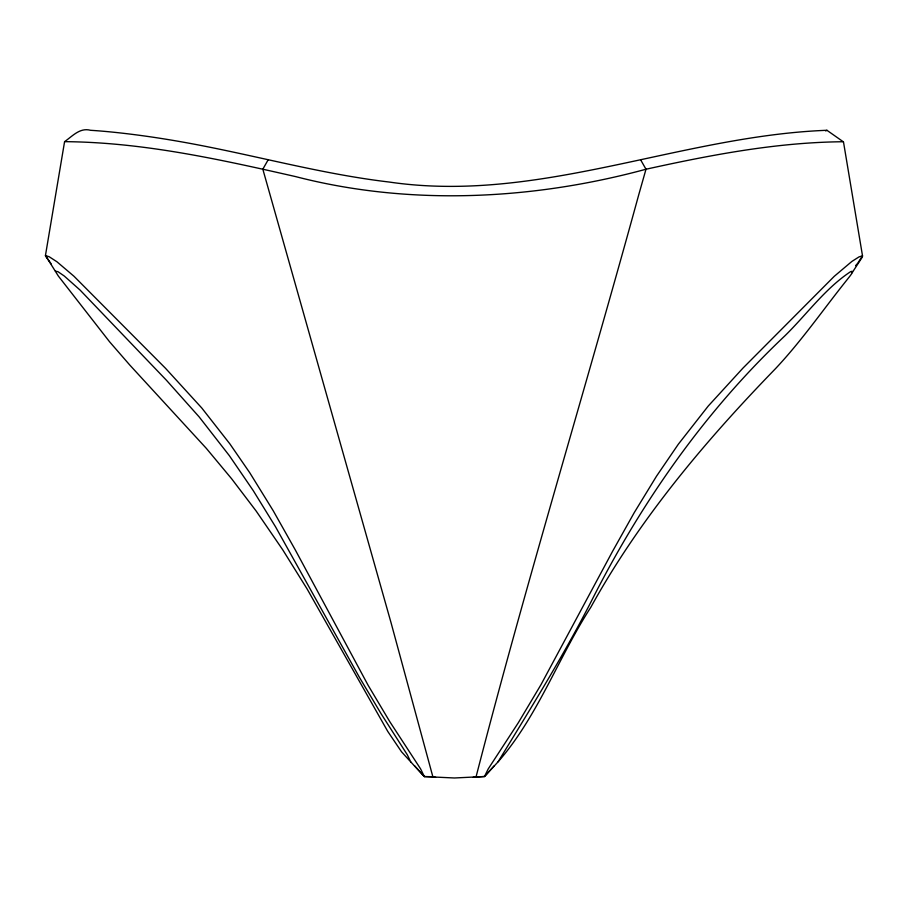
<?xml version="1.0" encoding="UTF-8"?>
<svg xmlns="http://www.w3.org/2000/svg" width="908" height="908" viewBox="0 0 908 908"><rect width="100%" height="100%" fill="white"/><g stroke="black" fill="none" stroke-linecap="round" stroke-linejoin="round"><path stroke-width="1.36" d="M857.878 262.968L862.486 255.84L859.059 256.873L851.863 261.447L834.316 276.27L742.982 368.081L708.251 406.035L678.333 444.205L656.529 476.167L634.204 512.702L612.594 551.281L540.918 684.791L518.343 722.7L488.22 768.917L484.497 776.51L494.247 765.796M862.589 256.294L843.487 141.92L826.927 130.287C679.434 135.905 538.592 203.994 389.169 182.031C328.639 174.915 269.585 159.229 209.941 147.244C179.205 141.046 148.242 135.95 117.064 132.591C108.245 131.649 99.415 130.843 90.562 130.298C79.972 127.381 72.617 136.018 64.582 141.659L45.4 255.795L51.064 263.74M55.411 271.151L58.021 271.73L64.241 275.987L80.086 290.083L166.391 380.202L199.136 416.886L229.349 455.668L253.23 490.604L275.567 526.856L359.409 677.323L381.054 713.677L407.249 754.684L410.711 761.857L401.529 751.79L387.773 731.439L307.04 588.838L282.683 549.737L256.147 511.022L231.665 478.811L206.264 448.291L129.799 365.061L109.516 341.714L58.339 276.043L45.514 255.568L49.248 256.782L56.943 261.776L73.923 276.214L165.551 368.33L201.758 407.976L229.849 443.853L249.791 472.796L273.206 510.716L295.282 549.896L368.137 685.313L389.702 721.531L420.586 768.883L424.354 776.567L414.479 765.716M640.605 159.774L645.997 169.228L638.812 194.516C586.171 386.513 525.312 585.422 476.11 776.658M498.117 761.789C537.684 716.548 558.341 657.551 590.802 607.293C639.72 518.718 705.255 441.027 775.466 368.693C801.832 340.682 823.635 308.924 847.663 278.994C848.435 277.871 855.835 269.54 850.66 271.628C825.1 288.449 806.565 314.667 784.716 336.005C704.37 411.835 640.832 503.225 591.131 601.607C563.017 656.552 530.022 709.409 498.117 761.789L484.497 776.51L454.431 777.986L424.354 776.567L410.711 761.857M268.178 159.751L262.832 169.206L391.064 622.786L432.98 777.203L435.602 777.327M852.192 272.65L862.146 257.35M857.163 263.831L855.608 265.669M64.582 141.659C142.715 142.215 219.679 159.365 295.588 176.595C410.291 206.286 533.529 199.737 645.997 169.228M825.724 130.979L826.927 130.287M646.36 169.149C711.055 154.928 776.873 142.261 843.305 141.739M473.25 777.271L484.497 776.51M424.354 776.567L432.741 776.715"/></g></svg>
